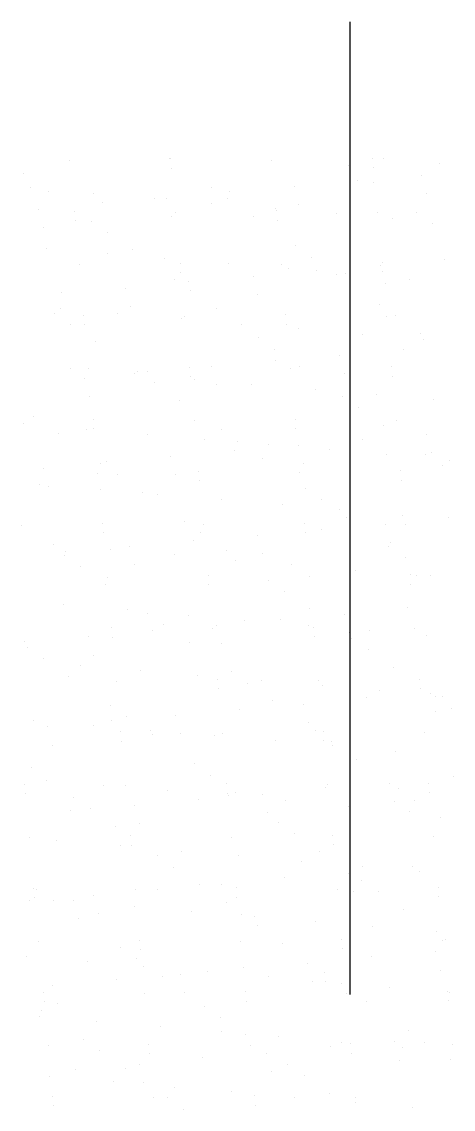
# Model space of a CAD drawing. Header units: millimetres. Extents: x 98 to 155, y -181 to 127.
# Drawn here: x 135.892 to 136.913, y 123.34 to 125.912 of the extents above; entities that cross this region are included whole.
import ezdxf
from ezdxf.enums import TextEntityAlignment as Align
from ezdxf.xclip import XClip

# ---------------------------------------------------------------- set-up
doc = ezdxf.new("R2010")
doc.units = ezdxf.units.MM
doc.header["$LTSCALE"] = 15
doc.header["$XCLIPFRAME"] = 2
for name, pattern in [('ACAD_ISO07W100', [3, 0, -3]), ('PHANTOM', [63.5, 31.75, -6.35, 6.35, -6.35, 6.35, -6.35]), ('PHANTOM2', [1.25, 0.625, -0.125, 0.125, -0.125, 0.125, -0.125])]:
    doc.linetypes.add(name, pattern=pattern)
doc.layers.get('0').update_dxf_attribs({"color": 250})
doc.layers.add('A-EJES', color=250, linetype='PHANTOM')
doc.layers.add('DLP_VERDE', color=250, linetype='Continuous')
doc.layers.add('A-MUROS', color=252, linetype='Continuous', lineweight=30)
doc.styles.add('R80', font='ARIALN.TTF', dxfattribs={"height": 2.03})

# ---------------------------------------------------------------- blocks, each defined once
blk = doc.blocks.new('A$C9f73720c')
at = {"layer": 'DLP_VERDE', "linetype": 'Continuous'}
for p, q in [((31.3232, 101.0841, 0), (31.3232, 101.0841, 0)), ((31.3453, 101.0812, 0), (31.3453, 101.0812, 0)), ((31.393, 101.0772, 0), (31.393, 101.0772, 0)), ((31.4643, 101.0655, 0), (31.4643, 101.0655, 0)), ((31.5365, 101.0689, 0), (31.5365, 101.0689, 0)), ((31.5502, 101.0623, 0), (31.5502, 101.0623, 0)), ((31.5683, 101.0519, 0), (31.5683, 101.0519, 0)), ((31.6828, 101.0696, 0), (31.6828, 101.0696, 0)), ((31.5903, 101.049, 0), (31.5903, 101.049, 0)), ((31.7093, 101.0333, 0), (31.7093, 101.0333, 0)), ((31.8096, 101.0333, 0), (31.8096, 101.0333, 0)), ((31.3966, 101.0153, 0), (31.3966, 101.0153, 0)), ((31.5565, 101.0223, 0), (31.5565, 101.0223, 0)), ((31.6009, 101.0242, 0), (31.6009, 101.0242, 0)), ((31.8133, 101.0196, 0), (31.8133, 101.0196, 0)), ((31.8314, 101.0104, 0), (31.8314, 101.0104, 0)), ((31.8353, 101.0167, 0), (31.8353, 101.0167, 0)), ((31.9543, 101.001, 0), (31.9543, 101.001, 0)), ((31.4604, 100.98, 0), (31.4604, 100.98, 0)), ((31.7969, 100.9788, 0), (31.7969, 100.9788, 0)), ((32.0583, 100.9873, 0), (32.0583, 100.9873, 0)), ((32.0804, 100.9844, 0), (32.0804, 100.9844, 0)), ((31.426, 100.9485, 0), (31.426, 100.9485, 0)), ((32.1141, 100.96, 0), (32.1141, 100.96, 0)), ((31.3476, 100.933, 0), (31.3476, 100.933, 0)), ((31.4959, 100.9401, 0), (31.4959, 100.9401, 0)), ((31.6393, 100.9318, 0), (31.6393, 100.9318, 0)), ((31.7432, 100.9296, 0), (31.7432, 100.9296, 0)), ((31.7856, 100.9325, 0), (31.7856, 100.9325, 0)), ((31.9339, 100.9395, 0), (31.9339, 100.9395, 0)), ((32.0774, 100.9313, 0), (32.0774, 100.9313, 0)), ((32.2236, 100.932, 0), (32.2236, 100.932, 0)), ((31.3723, 100.8992, 0), (31.3723, 100.8992, 0)), ((32.156, 100.8991, 0), (32.156, 100.8991, 0)), ((32.2004, 100.9011, 0), (32.2004, 100.9011, 0)), ((32.3953, 100.908, 0), (32.3953, 100.908, 0)), ((32.4091, 100.9102, 0), (32.4091, 100.9102, 0)), ((31.5831, 100.8741, 0), (31.5831, 100.8741, 0)), ((31.743, 100.8811, 0), (31.743, 100.8811, 0)), ((31.7874, 100.883, 0), (31.7874, 100.883, 0)), ((31.9961, 100.8922, 0), (31.9961, 100.8922, 0)), ((32.0243, 100.8777, 0), (32.0243, 100.8777, 0)), ((32.3609, 100.8765, 0), (32.3609, 100.8765, 0)), ((31.2901, 100.8483, 0), (31.2901, 100.8483, 0)), ((31.33, 100.8631, 0), (31.33, 100.8631, 0)), ((31.3744, 100.865, 0), (31.3744, 100.865, 0)), ((31.6534, 100.8473, 0), (31.6534, 100.8473, 0)), ((31.9899, 100.8461, 0), (31.9899, 100.8461, 0)), ((32.678, 100.8576, 0), (32.678, 100.8576, 0)), ((31.3941, 100.8347, 0), (31.3941, 100.8347, 0)), ((31.4162, 100.8318, 0), (31.4162, 100.8318, 0)), ((32.3071, 100.8273, 0), (32.3071, 100.8273, 0)), ((31.2825, 100.8169, 0), (31.2825, 100.8169, 0)), ((31.3041, 100.7952, 0), (31.3041, 100.7952, 0)), ((31.4504, 100.7959, 0), (31.4504, 100.7959, 0)), ((31.5351, 100.8161, 0), (31.5351, 100.8161, 0)), ((31.5987, 100.8029, 0), (31.5987, 100.8029, 0)), ((31.619, 100.8158, 0), (31.619, 100.8158, 0)), ((31.6391, 100.8024, 0), (31.6391, 100.8024, 0)), ((31.6612, 100.7995, 0), (31.6612, 100.7995, 0)), ((31.7422, 100.7947, 0), (31.7422, 100.7947, 0)), ((31.8885, 100.7954, 0), (31.8885, 100.7954, 0)), ((31.9362, 100.7969, 0), (31.9362, 100.7969, 0)), ((32.0367, 100.8024, 0), (32.0367, 100.8024, 0)), ((32.1802, 100.7942, 0), (32.1802, 100.7942, 0)), ((32.3265, 100.7949, 0), (32.3265, 100.7949, 0)), ((32.4748, 100.8019, 0), (32.4748, 100.8019, 0)), ((32.7645, 100.7943, 0), (32.7645, 100.7943, 0)), ((32.9128, 100.8014, 0), (32.9128, 100.8014, 0)), ((31.2481, 100.7854, 0), (31.2481, 100.7854, 0)), ((31.7802, 100.7838, 0), (31.7802, 100.7838, 0)), ((31.8842, 100.7701, 0), (31.8842, 100.7701, 0)), ((32.5882, 100.7753, 0), (32.5882, 100.7753, 0)), ((32.5956, 100.769, 0), (32.5956, 100.769, 0)), ((32.6182, 100.7937, 0), (32.6182, 100.7937, 0)), ((32.7555, 100.776, 0), (32.7555, 100.776, 0)), ((32.7999, 100.7779, 0), (32.7999, 100.7779, 0)), ((32.9248, 100.7742, 0), (32.9248, 100.7742, 0)), ((31.5652, 100.7665, 0), (31.5652, 100.7665, 0)), ((31.9062, 100.7672, 0), (31.9062, 100.7672, 0)), ((32.0252, 100.7516, 0), (32.0252, 100.7516, 0)), ((32.1826, 100.751, 0), (32.1826, 100.751, 0)), ((32.2173, 100.745, 0), (32.2173, 100.745, 0)), ((32.3425, 100.758, 0), (32.3425, 100.758, 0)), ((32.3869, 100.7599, 0), (32.3869, 100.7599, 0)), ((32.5538, 100.7438, 0), (32.5538, 100.7438, 0)), ((31.5165, 100.7219, 0), (31.5165, 100.7219, 0)), ((31.5609, 100.7238, 0), (31.5609, 100.7238, 0)), ((31.7696, 100.733, 0), (31.7696, 100.733, 0)), ((31.9295, 100.7399, 0), (31.9295, 100.7399, 0)), ((31.9739, 100.7419, 0), (31.9739, 100.7419, 0)), ((32.1292, 100.7379, 0), (32.1292, 100.7379, 0)), ((32.1512, 100.735, 0), (32.1512, 100.735, 0)), ((32.2702, 100.7193, 0), (32.2702, 100.7193, 0)), ((32.871, 100.7249, 0), (32.871, 100.7249, 0)), ((31.3567, 100.7149, 0), (31.3567, 100.7149, 0)), ((31.8464, 100.7146, 0), (31.8464, 100.7146, 0)), ((32.1829, 100.7135, 0), (32.1829, 100.7135, 0)), ((32.3742, 100.7056, 0), (32.3742, 100.7056, 0)), ((32.3963, 100.7027, 0), (32.3963, 100.7027, 0)), ((32.5001, 100.6946, 0), (32.5001, 100.6946, 0)), ((31.2635, 100.6664, 0), (31.2635, 100.6664, 0)), ((31.4755, 100.6842, 0), (31.4755, 100.6842, 0)), ((31.7015, 100.6658, 0), (31.7015, 100.6658, 0)), ((31.812, 100.6831, 0), (31.812, 100.6831, 0)), ((32.1396, 100.6653, 0), (32.1396, 100.6653, 0)), ((32.5152, 100.6871, 0), (32.5152, 100.6871, 0)), ((32.6193, 100.6734, 0), (32.6193, 100.6734, 0)), ((32.6413, 100.6705, 0), (32.6413, 100.6705, 0)), ((33.1521, 100.673, 0), (33.1521, 100.673, 0)), ((33.4887, 100.6719, 0), (33.4887, 100.6719, 0)), ((31.407, 100.6581, 0), (31.407, 100.6581, 0)), ((31.441, 100.6527, 0), (31.441, 100.6527, 0)), ((31.5533, 100.6588, 0), (31.5533, 100.6588, 0)), ((31.845, 100.6576, 0), (31.845, 100.6576, 0)), ((31.9913, 100.6583, 0), (31.9913, 100.6583, 0)), ((32.1292, 100.6642, 0), (32.1292, 100.6642, 0)), ((32.283, 100.6571, 0), (32.283, 100.6571, 0)), ((32.4293, 100.6578, 0), (32.4293, 100.6578, 0)), ((32.5776, 100.6648, 0), (32.5776, 100.6648, 0)), ((32.7211, 100.6566, 0), (32.7211, 100.6566, 0)), ((32.7603, 100.6548, 0), (32.7603, 100.6548, 0)), ((32.7812, 100.6427, 0), (32.7812, 100.6427, 0)), ((32.8643, 100.6411, 0), (32.8643, 100.6411, 0)), ((32.8674, 100.6572, 0), (32.8674, 100.6572, 0)), ((33.0156, 100.6643, 0), (33.0156, 100.6643, 0)), ((33.1177, 100.6415, 0), (33.1177, 100.6415, 0)), ((33.1591, 100.656, 0), (33.1591, 100.656, 0)), ((33.1951, 100.6459, 0), (33.1951, 100.6459, 0)), ((33.3054, 100.6567, 0), (33.3054, 100.6567, 0)), ((33.355, 100.6529, 0), (33.355, 100.6529, 0)), ((33.3994, 100.6548, 0), (33.3994, 100.6548, 0)), ((33.4537, 100.6637, 0), (33.4537, 100.6637, 0)), ((31.22, 100.6175, 0), (31.22, 100.6175, 0)), ((31.242, 100.6146, 0), (31.242, 100.6146, 0)), ((31.7582, 100.6338, 0), (31.7582, 100.6338, 0)), ((32.529, 100.6168, 0), (32.529, 100.6168, 0)), ((32.5734, 100.6187, 0), (32.5734, 100.6187, 0)), ((32.7821, 100.6278, 0), (32.7821, 100.6278, 0)), ((32.8863, 100.6382, 0), (32.8863, 100.6382, 0)), ((32.942, 100.6348, 0), (32.942, 100.6348, 0)), ((32.9864, 100.6368, 0), (32.9864, 100.6368, 0)), ((33.0053, 100.6225, 0), (33.0053, 100.6225, 0)), ((33.4349, 100.6226, 0), (33.4349, 100.6226, 0)), ((31.361, 100.5989, 0), (31.361, 100.5989, 0)), ((31.3873, 100.6035, 0), (31.3873, 100.6035, 0)), ((31.9561, 100.5918, 0), (31.9561, 100.5918, 0)), ((32.116, 100.5988, 0), (32.116, 100.5988, 0)), ((32.1604, 100.6007, 0), (32.1604, 100.6007, 0)), ((32.3691, 100.6098, 0), (32.3691, 100.6098, 0)), ((32.4103, 100.6123, 0), (32.4103, 100.6123, 0)), ((32.7468, 100.6111, 0), (32.7468, 100.6111, 0)), ((33.064, 100.5922, 0), (33.064, 100.5922, 0)), ((33.1093, 100.6088, 0), (33.1093, 100.6088, 0)), ((33.1313, 100.6059, 0), (33.1313, 100.6059, 0)), ((33.2503, 100.5903, 0), (33.2503, 100.5903, 0)), ((31.29, 100.5627, 0), (31.29, 100.5627, 0)), ((31.3344, 100.5646, 0), (31.3344, 100.5646, 0)), ((31.465, 100.5852, 0), (31.465, 100.5852, 0)), ((31.487, 100.5823, 0), (31.487, 100.5823, 0)), ((31.5432, 100.5738, 0), (31.5432, 100.5738, 0)), ((31.606, 100.5666, 0), (31.606, 100.5666, 0)), ((31.703, 100.5807, 0), (31.703, 100.5807, 0)), ((31.7474, 100.5827, 0), (31.7474, 100.5827, 0)), ((32.0394, 100.5819, 0), (32.0394, 100.5819, 0)), ((32.3759, 100.5808, 0), (32.3759, 100.5808, 0)), ((33.3543, 100.5766, 0), (33.3543, 100.5766, 0)), ((33.3764, 100.5737, 0), (33.3764, 100.5737, 0)), ((31.6684, 100.5516, 0), (31.6684, 100.5516, 0)), ((31.71, 100.5529, 0), (31.71, 100.5529, 0)), ((31.732, 100.55, 0), (31.732, 100.55, 0)), ((32.0049, 100.5504, 0), (32.0049, 100.5504, 0)), ((32.6931, 100.5619, 0), (32.6931, 100.5619, 0)), ((33.3451, 100.5403, 0), (33.3451, 100.5403, 0)), ((33.4954, 100.558, 0), (33.4954, 100.558, 0)), ((31.2181, 100.5222, 0), (31.2181, 100.5222, 0)), ((31.2975, 100.5212, 0), (31.2975, 100.5212, 0)), ((31.3663, 100.5293, 0), (31.3663, 100.5293, 0)), ((31.5098, 100.521, 0), (31.5098, 100.521, 0)), ((31.634, 100.52, 0), (31.634, 100.52, 0)), ((31.6561, 100.5217, 0), (31.6561, 100.5217, 0)), ((31.8044, 100.5287, 0), (31.8044, 100.5287, 0)), ((31.851, 100.5344, 0), (31.851, 100.5344, 0)), ((31.9478, 100.5205, 0), (31.9478, 100.5205, 0)), ((31.955, 100.5207, 0), (31.955, 100.5207, 0)), ((31.9771, 100.5178, 0), (31.9771, 100.5178, 0)), ((32.0941, 100.5212, 0), (32.0941, 100.5212, 0)), ((32.2424, 100.5282, 0), (32.2424, 100.5282, 0)), ((32.3221, 100.5315, 0), (32.3221, 100.5315, 0)), ((32.3859, 100.52, 0), (32.3859, 100.52, 0)), ((32.5322, 100.5207, 0), (32.5322, 100.5207, 0)), ((32.6804, 100.5277, 0), (32.6804, 100.5277, 0)), ((32.8239, 100.5195, 0), (32.8239, 100.5195, 0)), ((32.9702, 100.5201, 0), (32.9702, 100.5201, 0)), ((33.1185, 100.5272, 0), (33.1185, 100.5272, 0)), ((33.2619, 100.5189, 0), (33.2619, 100.5189, 0)), ((33.4082, 100.5196, 0), (33.4082, 100.5196, 0)), ((31.2631, 100.4897, 0), (31.2631, 100.4897, 0)), ((31.9512, 100.5011, 0), (31.9512, 100.5011, 0)), ((32.0961, 100.5021, 0), (32.0961, 100.5021, 0)), ((32.2001, 100.4884, 0), (32.2001, 100.4884, 0)), ((32.2221, 100.4855, 0), (32.2221, 100.4855, 0)), ((32.9686, 100.4867, 0), (32.9686, 100.4867, 0)), ((32.9742, 100.51, 0), (32.9742, 100.51, 0)), ((33.1285, 100.4937, 0), (33.1285, 100.4937, 0)), ((33.1729, 100.4956, 0), (33.1729, 100.4956, 0)), ((33.3107, 100.5088, 0), (33.3107, 100.5088, 0)), ((33.3816, 100.5047, 0), (33.3816, 100.5047, 0)), ((31.5803, 100.4708, 0), (31.5803, 100.4708, 0)), ((32.3411, 100.4699, 0), (32.3411, 100.4699, 0)), ((32.5556, 100.4686, 0), (32.5556, 100.4686, 0)), ((32.6033, 100.4796, 0), (32.6033, 100.4796, 0)), ((32.7155, 100.4756, 0), (32.7155, 100.4756, 0)), ((32.7599, 100.4776, 0), (32.7599, 100.4776, 0)), ((32.9398, 100.4784, 0), (32.9398, 100.4784, 0)), ((31.2093, 100.4404, 0), (31.2093, 100.4404, 0)), ((31.8895, 100.4396, 0), (31.8895, 100.4396, 0)), ((31.9339, 100.4415, 0), (31.9339, 100.4415, 0)), ((32.1426, 100.4506, 0), (32.1426, 100.4506, 0)), ((32.2323, 100.4492, 0), (32.2323, 100.4492, 0)), ((32.3025, 100.4576, 0), (32.3025, 100.4576, 0)), ((32.3469, 100.4595, 0), (32.3469, 100.4595, 0)), ((32.4451, 100.4562, 0), (32.4451, 100.4562, 0)), ((32.4671, 100.4533, 0), (32.4671, 100.4533, 0)), ((32.5689, 100.4481, 0), (32.5689, 100.4481, 0)), ((32.5861, 100.4376, 0), (32.5861, 100.4376, 0)), ((33.257, 100.4595, 0), (33.257, 100.4595, 0)), ((31.3167, 100.4145, 0), (31.3167, 100.4145, 0)), ((31.4765, 100.4215, 0), (31.4765, 100.4215, 0)), ((31.5209, 100.4235, 0), (31.5209, 100.4235, 0)), ((31.7297, 100.4326, 0), (31.7297, 100.4326, 0)), ((31.8614, 100.4189, 0), (31.8614, 100.4189, 0)), ((32.1979, 100.4177, 0), (32.1979, 100.4177, 0)), ((32.6901, 100.4239, 0), (32.6901, 100.4239, 0)), ((32.7122, 100.421, 0), (32.7122, 100.421, 0)), ((32.886, 100.4292, 0), (32.886, 100.4292, 0)), ((31.1746, 100.3845, 0), (31.1746, 100.3845, 0)), ((31.3209, 100.3851, 0), (31.3209, 100.3851, 0)), ((31.4692, 100.3922, 0), (31.4692, 100.3922, 0)), ((31.4905, 100.3885, 0), (31.4905, 100.3885, 0)), ((31.6127, 100.3839, 0), (31.6127, 100.3839, 0)), ((31.7589, 100.3846, 0), (31.7589, 100.3846, 0)), ((31.827, 100.3873, 0), (31.827, 100.3873, 0)), ((31.9072, 100.3916, 0), (31.9072, 100.3916, 0)), ((32.0507, 100.3834, 0), (32.0507, 100.3834, 0)), ((32.197, 100.3841, 0), (32.197, 100.3841, 0)), ((32.3452, 100.3911, 0), (32.3452, 100.3911, 0)), ((32.4887, 100.3829, 0), (32.4887, 100.3829, 0)), ((32.5151, 100.3988, 0), (32.5151, 100.3988, 0)), ((32.635, 100.3836, 0), (32.635, 100.3836, 0)), ((32.7833, 100.3906, 0), (32.7833, 100.3906, 0)), ((32.8311, 100.4053, 0), (32.8311, 100.4053, 0)), ((32.9351, 100.3916, 0), (32.9351, 100.3916, 0)), ((32.9572, 100.3887, 0), (32.9572, 100.3887, 0)), ((33.073, 100.383, 0), (33.073, 100.383, 0)), ((33.2213, 100.3901, 0), (33.2213, 100.3901, 0)), ((31.1868, 100.3817, 0), (31.1868, 100.3817, 0)), ((31.2908, 100.368, 0), (31.2908, 100.368, 0)), ((31.3129, 100.3651, 0), (31.3129, 100.3651, 0)), ((31.4561, 100.357, 0), (31.4561, 100.357, 0)), ((32.1442, 100.3684, 0), (32.1442, 100.3684, 0)), ((32.9268, 100.3824, 0), (32.9268, 100.3824, 0)), ((33.0762, 100.3731, 0), (33.0762, 100.3731, 0)), ((33.1672, 100.3773, 0), (33.1672, 100.3773, 0)), ((33.1802, 100.3594, 0), (33.1802, 100.3594, 0)), ((33.3648, 100.3818, 0), (33.3648, 100.3818, 0)), ((31.4318, 100.3494, 0), (31.4318, 100.3494, 0)), ((31.5359, 100.3357, 0), (31.5359, 100.3357, 0)), ((31.5579, 100.3328, 0), (31.5579, 100.3328, 0)), ((31.7732, 100.3381, 0), (31.7732, 100.3381, 0)), ((32.7962, 100.3469, 0), (32.7962, 100.3469, 0)), ((32.902, 100.3344, 0), (32.902, 100.3344, 0)), ((32.9464, 100.3364, 0), (32.9464, 100.3364, 0)), ((33.1328, 100.3457, 0), (33.1328, 100.3457, 0)), ((33.1551, 100.3455, 0), (33.1551, 100.3455, 0)), ((33.2022, 100.3565, 0), (33.2022, 100.3565, 0)), ((33.315, 100.3525, 0), (33.315, 100.3525, 0)), ((33.3212, 100.3408, 0), (33.3212, 100.3408, 0)), ((33.3594, 100.3544, 0), (33.3594, 100.3544, 0)), ((31.4023, 100.3077, 0), (31.4023, 100.3077, 0)), ((31.6769, 100.3172, 0), (31.6769, 100.3172, 0)), ((32.3291, 100.3094, 0), (32.3291, 100.3094, 0)), ((32.4253, 100.3165, 0), (32.4253, 100.3165, 0)), ((32.489, 100.3164, 0), (32.489, 100.3164, 0)), ((32.5334, 100.3184, 0), (32.5334, 100.3184, 0)), ((32.7421, 100.3275, 0), (32.7421, 100.3275, 0)), ((32.7618, 100.3154, 0), (32.7618, 100.3154, 0)), ((33.4252, 100.3271, 0), (33.4252, 100.3271, 0)), ((33.4472, 100.3242, 0), (33.4472, 100.3242, 0)), ((33.4499, 100.3268, 0), (33.4499, 100.3268, 0)), ((31.663, 100.2804, 0), (31.663, 100.2804, 0)), ((31.7074, 100.2823, 0), (31.7074, 100.2823, 0)), ((31.7809, 100.3035, 0), (31.7809, 100.3035, 0)), ((31.8029, 100.3006, 0), (31.8029, 100.3006, 0)), ((31.9162, 100.2914, 0), (31.9162, 100.2914, 0)), ((31.9219, 100.2849, 0), (31.9219, 100.2849, 0)), ((32.0544, 100.2862, 0), (32.0544, 100.2862, 0)), ((32.076, 100.2984, 0), (32.076, 100.2984, 0)), ((32.1204, 100.3003, 0), (32.1204, 100.3003, 0)), ((32.3909, 100.285, 0), (32.3909, 100.285, 0)), ((33.079, 100.2965, 0), (33.079, 100.2965, 0)), ((31.134, 100.2556, 0), (31.134, 100.2556, 0)), ((31.25, 100.2623, 0), (31.25, 100.2623, 0)), ((31.2944, 100.2643, 0), (31.2944, 100.2643, 0)), ((31.5032, 100.2734, 0), (31.5032, 100.2734, 0)), ((31.572, 100.2551, 0), (31.572, 100.2551, 0)), ((31.6835, 100.2558, 0), (31.6835, 100.2558, 0)), ((32.0101, 100.2545, 0), (32.0101, 100.2545, 0)), ((32.02, 100.2546, 0), (32.02, 100.2546, 0)), ((32.0259, 100.2712, 0), (32.0259, 100.2712, 0)), ((32.0479, 100.2683, 0), (32.0479, 100.2683, 0)), ((32.4481, 100.254, 0), (32.4481, 100.254, 0)), ((32.7081, 100.2661, 0), (32.7081, 100.2661, 0)), ((31.2775, 100.2474, 0), (31.2775, 100.2474, 0)), ((31.4237, 100.248, 0), (31.4237, 100.248, 0)), ((31.7155, 100.2468, 0), (31.7155, 100.2468, 0)), ((31.8618, 100.2475, 0), (31.8618, 100.2475, 0)), ((32.1535, 100.2463, 0), (32.1535, 100.2463, 0)), ((32.1669, 100.2527, 0), (32.1669, 100.2527, 0)), ((32.2709, 100.239, 0), (32.2709, 100.239, 0)), ((32.293, 100.2361, 0), (32.293, 100.2361, 0)), ((32.2998, 100.247, 0), (32.2998, 100.247, 0)), ((32.3372, 100.2357, 0), (32.3372, 100.2357, 0)), ((32.5916, 100.2458, 0), (32.5916, 100.2458, 0)), ((32.7378, 100.2464, 0), (32.7378, 100.2464, 0)), ((32.8861, 100.2535, 0), (32.8861, 100.2535, 0)), ((33.0296, 100.2452, 0), (33.0296, 100.2452, 0)), ((33.1759, 100.2459, 0), (33.1759, 100.2459, 0)), ((33.3242, 100.2529, 0), (33.3242, 100.2529, 0)), ((33.3601, 100.2446, 0), (33.3601, 100.2446, 0)), ((31.3125, 100.2254, 0), (31.3125, 100.2254, 0)), ((31.649, 100.2243, 0), (31.649, 100.2243, 0)), ((31.9662, 100.2054, 0), (31.9662, 100.2054, 0)), ((32.412, 100.2204, 0), (32.412, 100.2204, 0)), ((32.516, 100.2067, 0), (32.516, 100.2067, 0)), ((32.538, 100.2038, 0), (32.538, 100.2038, 0)), ((32.9892, 100.2142, 0), (32.9892, 100.2142, 0)), ((33.3257, 100.213, 0), (33.3257, 100.213, 0)), ((33.3416, 100.2043, 0), (33.3416, 100.2043, 0)), ((31.2781, 100.1939, 0), (31.2781, 100.1939, 0)), ((32.6183, 100.1838, 0), (32.6183, 100.1838, 0)), ((32.657, 100.1881, 0), (32.657, 100.1881, 0)), ((32.7199, 100.1772, 0), (32.7199, 100.1772, 0)), ((32.9286, 100.1863, 0), (32.9286, 100.1863, 0)), ((32.9548, 100.1827, 0), (32.9548, 100.1827, 0)), ((33.0885, 100.1933, 0), (33.0885, 100.1933, 0)), ((33.1329, 100.1952, 0), (33.1329, 100.1952, 0)), ((31.5953, 100.175, 0), (31.5953, 100.175, 0)), ((32.2474, 100.1535, 0), (32.2474, 100.1535, 0)), ((32.2625, 100.1572, 0), (32.2625, 100.1572, 0)), ((32.3069, 100.1592, 0), (32.3069, 100.1592, 0)), ((32.5156, 100.1683, 0), (32.5156, 100.1683, 0)), ((32.5839, 100.1523, 0), (32.5839, 100.1523, 0)), ((32.6755, 100.1752, 0), (32.6755, 100.1752, 0)), ((32.761, 100.1744, 0), (32.761, 100.1744, 0)), ((32.783, 100.1715, 0), (32.783, 100.1715, 0)), ((32.902, 100.1559, 0), (32.902, 100.1559, 0)), ((33.272, 100.1638, 0), (33.272, 100.1638, 0)), ((31.2244, 100.1446, 0), (31.2244, 100.1446, 0)), ((31.2577, 100.1322, 0), (31.2577, 100.1322, 0)), ((31.6897, 100.1322, 0), (31.6897, 100.1322, 0)), ((31.8495, 100.1392, 0), (31.8495, 100.1392, 0)), ((31.8939, 100.1411, 0), (31.8939, 100.1411, 0)), ((32.1027, 100.1502, 0), (32.1027, 100.1502, 0)), ((32.9011, 100.1334, 0), (32.9011, 100.1334, 0)), ((33.006, 100.1422, 0), (33.006, 100.1422, 0)), ((33.0281, 100.1393, 0), (33.0281, 100.1393, 0)), ((31.3617, 100.1185, 0), (31.3617, 100.1185, 0)), ((31.3803, 100.1103, 0), (31.3803, 100.1103, 0)), ((31.3837, 100.1156, 0), (31.3837, 100.1156, 0)), ((31.4365, 100.1211, 0), (31.4365, 100.1211, 0)), ((31.4809, 100.1231, 0), (31.4809, 100.1231, 0)), ((31.5027, 100.1, 0), (31.5027, 100.1, 0)), ((31.5266, 100.1109, 0), (31.5266, 100.1109, 0)), ((31.6749, 100.118, 0), (31.6749, 100.118, 0)), ((31.8183, 100.1097, 0), (31.8183, 100.1097, 0)), ((31.8764, 100.1231, 0), (31.8764, 100.1231, 0)), ((31.9646, 100.1104, 0), (31.9646, 100.1104, 0)), ((32.1129, 100.1174, 0), (32.1129, 100.1174, 0)), ((32.2129, 100.1219, 0), (32.2129, 100.1219, 0)), ((32.2564, 100.1092, 0), (32.2564, 100.1092, 0)), ((32.4026, 100.1099, 0), (32.4026, 100.1099, 0)), ((32.5301, 100.1031, 0), (32.5301, 100.1031, 0)), ((32.5509, 100.1169, 0), (32.5509, 100.1169, 0)), ((32.6944, 100.1087, 0), (32.6944, 100.1087, 0)), ((32.8407, 100.1093, 0), (32.8407, 100.1093, 0)), ((32.989, 100.1164, 0), (32.989, 100.1164, 0)), ((33.1324, 100.1081, 0), (33.1324, 100.1081, 0)), ((33.147, 100.1236, 0), (33.147, 100.1236, 0)), ((33.251, 100.1099, 0), (33.251, 100.1099, 0)), ((33.2731, 100.107, 0), (33.2731, 100.107, 0)), ((33.2787, 100.1088, 0), (33.2787, 100.1088, 0)), ((31.5055, 100.0927, 0), (31.5055, 100.0927, 0)), ((31.6067, 100.0863, 0), (31.6067, 100.0863, 0)), ((31.6288, 100.0834, 0), (31.6288, 100.0834, 0)), ((31.842, 100.0916, 0), (31.842, 100.0916, 0)), ((33.1822, 100.0815, 0), (33.1822, 100.0815, 0)), ((33.3921, 100.0914, 0), (33.3921, 100.0914, 0)), ((31.7477, 100.0677, 0), (31.7477, 100.0677, 0)), ((31.8517, 100.054, 0), (31.8517, 100.054, 0)), ((31.8738, 100.0511, 0), (31.8738, 100.0511, 0)), ((32.1592, 100.0727, 0), (32.1592, 100.0727, 0)), ((32.8113, 100.0511, 0), (32.8113, 100.0511, 0)), ((33.1478, 100.05, 0), (33.1478, 100.05, 0)), ((33.275, 100.0521, 0), (33.275, 100.0521, 0)), ((33.3194, 100.054, 0), (33.3194, 100.054, 0)), ((31.7883, 100.0423, 0), (31.7883, 100.0423, 0)), ((31.9928, 100.0355, 0), (31.9928, 100.0355, 0)), ((32.7021, 100.0271, 0), (32.7021, 100.0271, 0)), ((32.862, 100.0341, 0), (32.862, 100.0341, 0)), ((32.9064, 100.036, 0), (32.9064, 100.036, 0)), ((33.1151, 100.0451, 0), (33.1151, 100.0451, 0)), ((32.036, 99.998, 0), (32.036, 99.998, 0)), ((32.0804, 99.9999, 0), (32.0804, 99.9999, 0)), ((32.0968, 100.0218, 0), (32.0968, 100.0218, 0)), ((32.1188, 100.0189, 0), (32.1188, 100.0189, 0)), ((32.2378, 100.0032, 0), (32.2378, 100.0032, 0)), ((32.2892, 100.0091, 0), (32.2892, 100.0091, 0)), ((32.4403, 100.0208, 0), (32.4403, 100.0208, 0)), ((32.449, 100.016, 0), (32.449, 100.016, 0)), ((32.4934, 100.018, 0), (32.4934, 100.018, 0)), ((32.7769, 100.0196, 0), (32.7769, 100.0196, 0)), ((33.094, 100.0007, 0), (33.094, 100.0007, 0)), ((31.8762, 99.991, 0), (31.8762, 99.991, 0)), ((32.0674, 99.9733, 0), (32.0674, 99.9733, 0)), ((32.0694, 99.9904, 0), (32.0694, 99.9904, 0)), ((32.2157, 99.9803, 0), (32.2157, 99.9803, 0)), ((32.3418, 99.9895, 0), (32.3418, 99.9895, 0)), ((32.3592, 99.9721, 0), (32.3592, 99.9721, 0)), ((32.3638, 99.9866, 0), (32.3638, 99.9866, 0)), ((32.4059, 99.9892, 0), (32.4059, 99.9892, 0)), ((32.5055, 99.9728, 0), (32.5055, 99.9728, 0)), ((32.6538, 99.9798, 0), (32.6538, 99.9798, 0)), ((32.7972, 99.9716, 0), (32.7972, 99.9716, 0)), ((32.9435, 99.9722, 0), (32.9435, 99.9722, 0)), ((33.0918, 99.9793, 0), (33.0918, 99.9793, 0)), ((33.2353, 99.971, 0), (33.2353, 99.971, 0)), ((32.035, 99.9589, 0), (32.035, 99.9589, 0)), ((32.4828, 99.9709, 0), (32.4828, 99.9709, 0)), ((32.5868, 99.9572, 0), (32.5868, 99.9572, 0)), ((32.6089, 99.9543, 0), (32.6089, 99.9543, 0)), ((32.7231, 99.9704, 0), (32.7231, 99.9704, 0)), ((32.3522, 99.94, 0), (32.3522, 99.94, 0)), ((32.7279, 99.9387, 0), (32.7279, 99.9387, 0)), ((32.8319, 99.925, 0), (32.8319, 99.925, 0)), ((32.8539, 99.9221, 0), (32.8539, 99.9221, 0)), ((32.9729, 99.9064, 0), (32.9729, 99.9064, 0)), ((33.0042, 99.9184, 0), (33.0042, 99.9184, 0)), ((33.0929, 99.8948, 0), (33.0929, 99.8948, 0)), ((33.3016, 99.9039, 0), (33.3016, 99.9039, 0)), ((33.3408, 99.9173, 0), (33.3408, 99.9173, 0)), ((32.6333, 99.8881, 0), (32.6333, 99.8881, 0)), ((32.6355, 99.8749, 0), (32.6355, 99.8749, 0)), ((32.6799, 99.8768, 0), (32.6799, 99.8768, 0)), ((32.8886, 99.8859, 0), (32.8886, 99.8859, 0)), ((32.9698, 99.8869, 0), (32.9698, 99.8869, 0)), ((33.0485, 99.8929, 0), (33.0485, 99.8929, 0)), ((33.0769, 99.8927, 0), (33.0769, 99.8927, 0)), ((33.0989, 99.8898, 0), (33.0989, 99.8898, 0)), ((33.2179, 99.8742, 0), (33.2179, 99.8742, 0)), ((32.4757, 99.8679, 0), (32.4757, 99.8679, 0)), ((32.5989, 99.8565, 0), (32.5989, 99.8565, 0)), ((32.7566, 99.8427, 0), (32.7566, 99.8427, 0)), ((33.287, 99.868, 0), (33.287, 99.868, 0)), ((33.3219, 99.8605, 0), (33.3219, 99.8605, 0)), ((33.3439, 99.8576, 0), (33.3439, 99.8576, 0)), ((32.6083, 99.8357, 0), (32.6083, 99.8357, 0)), ((32.9001, 99.8345, 0), (32.9001, 99.8345, 0)), ((32.9161, 99.8377, 0), (32.9161, 99.8377, 0)), ((33.0463, 99.8351, 0), (33.0463, 99.8351, 0)), ((33.1946, 99.8422, 0), (33.1946, 99.8422, 0)), ((33.3381, 99.8339, 0), (33.3381, 99.8339, 0)), ((33.1972, 99.7857, 0), (33.1972, 99.7857, 0)), ((33.0751, 99.7447, 0), (33.0751, 99.7447, 0)), ((33.1628, 99.7542, 0), (33.1628, 99.7542, 0)), ((33.235, 99.7517, 0), (33.235, 99.7517, 0)), ((33.2794, 99.7537, 0), (33.2794, 99.7537, 0)), ((33.2975, 99.7051, 0), (33.2975, 99.7051, 0))]:
    blk.add_line(p, q, dxfattribs=at)
at = {"style": 'R80'}
for height, rotation, p in [(0.09, 0.009, (39.554, 141.0046, 0)), (0.09, 0.009, (45.7984, 139.3226, 0)), (0.09, 0.009, (50.4634, 135.3578, 0)), (0.09, 0.009, (41.9784, 129.0436, 0)), (0.09, 0.009, (37.8409, 128.6089, 0)), (0.09, 0.009, (35.483, 116.3582, 0)), (0.09, 0.009, (63.0395, 116.3253, 0)), (0.09, 0.009, (38.5607, 113.6321, 0)), (0.09, 0.009, (45.1292, 84.3757, 0)), (0.09, 0.009, (43.9111, 83.9335, 0)), (0.09, 0.009, (43.1485, 83.401, 0)), (0.09, 0.009, (28.0067, 80.1071, 0)), (0.09, 0.009, (44.3753, 79.9046, 0)), (0.09, 0.009, (55.151, 79.2173, 0)), (0.09, 0.009, (38.2608, 76.0049)), (0.09, 0.009, (39.0036, 75.5558)), (0.09, 0.009, (27.5137, 75.2133, 0)), (0.09, 0.009, (27.5137, 75.2133, 0)), (0.09, 0.009, (39.8519, 75.1543)), (0.09, 0.009, (25.3599, 70.2709, 0)), (0.09, 0.009, (32.1646, 69.192, 0)), (0.09, 0.009, (32.1646, 69.192, 0)), (0.09, 0.009, (26.9947, 68.6392, 0)), (0.09, 0.009, (59.8504, 67.3859, 0)), (0.09, 0.009, (24.839, 65.5107, 0)), (0.09, 0.009, (24.839, 65.5107, 0)), (0.09, 0.009, (33.5008, 60.261, 0)), (0.09, 0.009, (33.5008, 60.261, 0)), (0.09, 347.3908, (17.1069, 59.2726, 0)), (0.09, 0.009, (26.4708, 59.2035, 0)), (0.09, 0.009, (26.4708, 59.2035, 0)), (0.09, 0.009, (23.1216, 58.7685, 0)), (0.09, 0.009, (23.1216, 58.7685, 0)), (0.09, 0.009, (27.6632, 55.3959, 0)), (0.09, 0.009, (27.6632, 55.3959, 0)), (0.09, 0.009, (22.2239, 54.9818, 0)), (0.09, 0.009, (22.2239, 54.9818, 0)), (0.09, 0.009, (65.7174, 53.5803, 0)), (0.09, 0.009, (38.377, 51.7166, 0)), (0.09, 0.009, (38.377, 51.7166, 0)), (0.09, 0.009, (21.0294, 51.3767, 0)), (0.09, 0.009, (21.0294, 51.3767, 0)), (0.09, 0.009, (29.4091, 50.8876, 0)), (0.09, 0.009, (29.4091, 50.8876, 0)), (0.09, 0.009, (22.5184, 48.0808, 0)), (0.09, 0.009, (22.5184, 48.0808, 0)), (0.09, 0.009, (32.8305, 47.9478, 0)), (0.09, 0.009, (38.6414, 47.9238, 0)), (0.09, 1.5576, (45.5013, 47.0033, 0)), (0.09, 1.5576, (45.5013, 47.0033, 0)), (0.09, 1.5576, (42.9613, 45.8781, 0)), (0.09, 0.009, (31.2252, 43.4352, 0)), (0.09, 0.009, (31.2252, 43.4352, 0)), (0.09, 0.009, (24.8291, 43.3056, 0)), (0.09, 0.009, (24.8291, 43.3056, 0)), (0.09, 0.009, (28.8684, 42.6092, 0)), (0.09, 0.009, (28.8684, 42.6092, 0)), (0.09, 0.009, (46.0815, 42.4048, 0)), (0.09, 0.009, (19.0307, 42.0559, 0)), (0.09, 0.009, (19.0307, 42.0559, 0)), (0.09, 0.009, (70.9067, 41.0329, 0)), (0.09, 0.009, (22.7765, 38.7407, 0)), (0.09, 0.009, (22.7765, 38.7407, 0)), (0.09, 0.009, (17.8952, 37.4624, 0)), (0.09, 0.009, (17.8952, 37.4624, 0)), (0.09, 0.009, (25.8226, 33.2142, 0)), (0.09, 0.009, (21.5027, 31.2754, 0)), (0.1403, 0.009, (43.0178, 29.8778, 0)), (0.09, 0.009, (24.3978, 29.2659, 0)), (0.09, 0.009, (49.7565, 29.0287, 0)), (0.09, 0.009, (16.51, 28.4123, 0)), (0.09, 0.009, (16.51, 28.4123, 0)), (0.09, 0.009, (40.7946, 24.893, 0)), (0.09, 0.009, (18.1268, 23.6374, 0)), (0.09, 0.009, (20.346, 20.3291, 0)), (0.09, 0.009, (38.3365, 19.4632, 0)), (0.09, 0.009, (18.2869, 15.9828, 0)), (0.09, 0.009, (36.6694, 12.5977, 0)), (0.09, 337.7998, (24.7536, 11.2334, 0)), (0.09, 0.009, (33.5928, 10.3508, 0)), (0.09, 337.7998, (21.6109, 10.1247, 0)), (0.09, 337.7998, (16.5605, 9.5998, 0)), (0.09, 337.7998, (29.9414, 8.9534, 0)), (0.09, 337.7998, (31.6402, 7.9561, 0)), (0.09, 337.7998, (26.736, 7.7966, 0)), (0.09, 337.7998, (32.0288, 7.0232, 0)), (0.09, 0.009, (16.5347, 5.5678, 0)), (0.09, 0.009, (23.3239, 5.5763, 0)), (0.09, 0.009, (34.4718, 3.6379, 0))]:
    blk.add_attdef('N.P.T.+0.00', text='', height=height, rotation=rotation, dxfattribs=at).set_placement(p, align=Align.MIDDLE_CENTER)
for p in [(49.9263, 138.2431, 0), (56.6904, 136.252, 0), (60.5336, 135.5237, 0), (42.6322, 135.1839), (58.3591, 133.6514, 0), (46.2516, 126.9171), (67.6439, 125.1529), (62.2762, 107.4327), (41.3341, 103.0918, 0), (58.4477, 100.4887, -0.2526), (35.1548, 97.8545, 0), (58.3053, 94.9071, 0), (31.2618, 93.9445, 0), (38.1161, 91.318), (54.6279, 88.218, 0), (17.9393, 86.8861, 0), (34.7444, 85.6148, 0), (54.6869, 83.8861, 0), (35.5048, 81.4636, 0), (34.6534, 76.9929, 0), (59.6668, 73.2509), (40.4113, 65.8421, 0), (43.5611, 65.2125, 0), (64.4681, 61.3857), (43.9111, 51.4927, 0), (32.9744, 51.0828, 0), (48.0327, 50.0735, 0), (69.3242, 50.0814, 0), (52.9599, 39.4701, 0), (74.4159, 35.7467, 0)]:
    blk.add_attdef('N.P.T.+0.00', text='', height=0.2109, dxfattribs=at).set_placement(p, align=Align.MIDDLE_CENTER)
blk = doc.blocks.new('Ejes_Torre C 1var')
at = {"layer": 'A-EJES', "linetype": 'PHANTOM2', "ltscale": 0.5}
blk.add_lwpolyline([(35.025, 16.65), (35.025, 14.35)], dxfattribs=at)

msp = doc.modelspace()

# ---------------------------------------------------------------- block references
at = {"linetype": 'ACAD_ISO07W100', "ltscale": 5}
ref = msp.add_blockref('A$C9f73720c', (241.452, 114.8591), dxfattribs=dict(at, rotation=102.6156181418625))
XClip(ref).set_block_clipping_path([(22.1542253106, 140.4101169162), (10.3600901397, 87.7136669306), (29.6608346476, 83.3939150368), (41.4549698184, 136.0903650224)])

# ---------------------------------------------------------------- next in the draw order: block references
at = {"layer": 'A-MUROS'}
msp.add_blockref('Ejes_Torre C 1var', (101.6432, 109.2616), dxfattribs=at)

doc.saveas('drawing.dxf')
